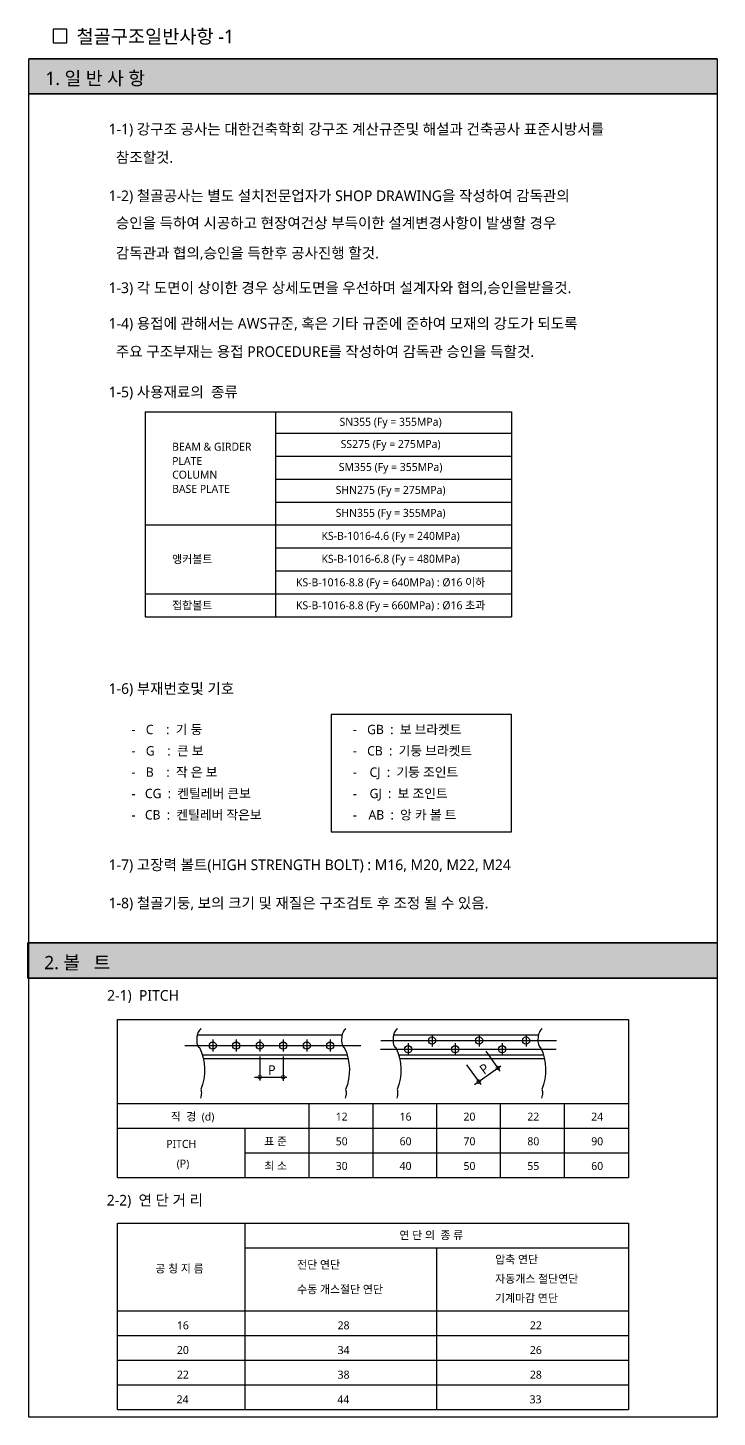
# Model space of a CAD drawing. Header units: millimetres. Extents: x 4573 to 501064, y -176100 to -4304.
# Drawn here: x 88714 to 111427, y -169460 to -123663 of the extents above; entities that cross this region are included whole.
import ezdxf
from ezdxf.enums import TextEntityAlignment as Align

# ---------------------------------------------------------------- set-up
doc = ezdxf.new("R2010")
doc.units = ezdxf.units.MM
doc.header["$LTSCALE"] = 800
doc.linetypes.add('CEN', pattern=[19, 15, -1, 2, -1])
for name, color, linetype in [('252', 252, 'Continuous'), ('CEN', 1, 'CEN'), ('DIM', 7, 'Continuous'), ('FRAM', 7, 'Continuous'), ('SL-TEXT', 2, 'Continuous'), ('TEX', 3, 'Continuous'), ('TEXT', 3, 'Continuous'), ('TIT', 2, 'Continuous'), ('WAL', 7, 'Continuous')]:
    doc.layers.add(name, color=color, linetype=linetype)
doc.styles.add('XR-SHEET-맑은고딕', font='malgun.ttf')

msp = doc.modelspace()

# ---------------------------------------------------------------- hatches: boundary and pattern name
at = {"layer": '252'}
for points in [[(88752.7, -124681.5), (88752.7, -125837.5), (88752.7, -125838.1), (111426.8, -125838.1), (111426.8, -124681.5)], [(88713.6, -153828), (111426.8, -153828), (111426.8, -154984.7), (88713.6, -154984.7)]]:
    msp.add_hatch(color=253, dxfattribs=at).paths.add_polyline_path(points)

# ---------------------------------------------------------------- linework, layer by layer
msp.add_lwpolyline([(88752.7, -124681.5), (111426.9, -124681.5), (111426.9, -125838.1), (88752.7, -125838.1), (88752.7, -125837.5)], dxfattribs=at)
msp.add_lwpolyline([(88713.6, -153828), (111426.8, -153828), (111426.8, -154984.7), (88713.6, -154984.7)], close=True, dxfattribs=at)
at = {"layer": 'CEN'}
for p, q in [((94806.1, -157011.4), (94806.1, -157409.2)), ((95580.2, -157011.4), (95580.2, -157409.2)), ((96354.3, -157011.4), (96354.3, -157409.2)), ((97128.4, -157011.4), (97128.4, -157409.2)), ((97902.5, -157011.4), (97902.5, -157409.2)), ((98676.6, -157011.4), (98676.6, -157409.2)), ((100345, -157046.9), (106135.6, -157046.9)), ((101403.1, -157047), (101868.3, -157047)), ((102032.9, -156845.1), (102032.9, -157242.9)), ((103581.1, -156845.1), (103581.1, -157242.9)), ((105129.3, -156845.1), (105129.3, -157242.9)), ((93892, -157213.3), (99681.2, -157213.3)), ((95353, -157213.3), (95818.1, -157213.3)), ((100332.7, -157331.5), (106121.9, -157331.5)), ((101246.7, -157129.6), (101246.7, -157527.4)), ((101793.7, -157331.5), (102258.8, -157331.5)), ((102795, -157129.6), (102795, -157527.4)), ((104343.2, -157129.6), (104343.2, -157527.4))]:
    msp.add_line(p, q, dxfattribs=at)
at = {"layer": 'DIM'}
for p, q in [((103800.1, -157395.8), (104270.9, -158051.8)), ((96354.3, -157570.4), (96354.3, -158365.2)), ((97128.4, -157570.4), (97128.4, -158377.8)), ((103171.2, -157847.3), (103634.7, -158492.9)), ((103430.6, -158498.1), (104296.3, -157876.6)), ((96185.5, -158250.3), (97251.2, -158250.3))]:
    msp.add_line(p, q, dxfattribs=at)
at = {"layer": 'FRAM', "linetype": 'Continuous'}
for p, q in [((88752.7, -125838.1), (111426.9, -125838.1)), ((111426.7, -153828), (88713.6, -153828)), ((88713.6, -154984.7), (111426.8, -154984.7))]:
    msp.add_line(p, q, dxfattribs=at)
at = {"layer": 'TEX'}
msp.add_line((111426.8, -124681.5), (88752.7, -124681.5), dxfattribs=at)
at = {"layer": 'TEX', "color": 7}
for p, q in [((92579.6, -136317.2), (92579.6, -143078)), ((92579.6, -136317.2), (104653.2, -136317.2)), ((96874, -136317.2), (96874, -143078)), ((104653.2, -136317.2), (104653.2, -143078)), ((96874, -137023.9), (104653.2, -137023.9)), ((96874, -137780.7), (104653.2, -137780.7)), ((96874, -138537.5), (104653.2, -138537.5)), ((96874, -139294.2), (104653.2, -139294.2)), ((92579.6, -140051), (104653.2, -140051)), ((96874, -140807.7), (104653.2, -140807.7)), ((96874, -141564.5), (104653.2, -141564.5)), ((92579.6, -142321.2), (104653.2, -142321.2)), ((92579.6, -143078), (104653.2, -143078)), ((98707.8, -146296), (98707.8, -150163.3)), ((104653.2, -146296), (98707.8, -146296)), ((104653.2, -150163.3), (104653.2, -146296)), ((98707.8, -150163.3), (104653.2, -150163.3)), ((91664.4, -161558), (91664.4, -156346.3)), ((91664.4, -156346.3), (108501.3, -156346.3)), ((108501.3, -156346.3), (108501.3, -161558)), ((91664.4, -159119.5), (108501.3, -159119.5)), ((97978.2, -161558), (97978.2, -159119.5)), ((100082.8, -159119.5), (100082.8, -161558)), ((102187.4, -161558), (102187.4, -159119.5)), ((104292.1, -161558), (104292.1, -159119.5)), ((106396.7, -161558), (106396.7, -159119.5)), ((91664.4, -159932.3), (108501.3, -159932.3)), ((95873.6, -161558), (95873.6, -159932.3)), ((95873.6, -160745.1), (108501.3, -160745.1)), ((91664.4, -161558), (108501.3, -161558)), ((91664.4, -169205.3), (91664.4, -163062.7)), ((91664.4, -163062.7), (108501.3, -163062.7)), ((95873.6, -169205.3), (95873.6, -163062.7)), ((108501.3, -163062.7), (108501.3, -169205.3)), ((95873.6, -163875.5), (108501.3, -163875.5)), ((102187.4, -169205.3), (102187.4, -163875.5)), ((91664.4, -165954), (108501.3, -165954)), ((91664.4, -166766.8), (108501.3, -166766.8)), ((91664.4, -167579.6), (108501.3, -167579.6)), ((91664.4, -168392.5), (108501.3, -168392.5)), ((91664.4, -169205.3), (108501.3, -169205.3))]:
    msp.add_line(p, q, dxfattribs=at)
at = {"layer": 'TEX'}
msp.add_lwpolyline([(88752.6, -124681.5), (111426.8, -124681.4), (111426.8, -169460.3), (88750, -169460.3), (88752.6, -124681.5)], dxfattribs=at)
at = {"layer": 'TEXT'}
for points in [[(94413.2, -156648, 0.0568597), (94328.9, -156765.6, 0.0856662), (94297.1, -156856.6, 0.0240855), (94280.7, -156994.4, 0.0400576), (94281.6, -157077.9, 0.0384179), (94297.6, -157172.5, 0.056845), (94320.3, -157233.4, 0.1948781), (94367.4, -157274.3, -0.2091154), (94410.6, -158663.7, -0.0735222), (94428.4, -158728.2, -0.059959), (94428.6, -158810, -0.0224736), (94421.1, -158856.4, -0.01156), (94400.3, -158945.4, -0.000933), (94399.9, -158946.9)], [(99185.9, -156648, 0.0568597), (99101.7, -156765.6, 0.0856662), (99069.8, -156856.6, 0.0240855), (99053.5, -156994.4, 0.0400576), (99054.3, -157077.9, 0.0384179), (99070.3, -157172.5, 0.056845), (99093, -157233.4, 0.1948781), (99140.2, -157274.3, -0.2091154), (99183.3, -158663.7, -0.0735222), (99201.1, -158728.2, -0.059959), (99201.4, -158810, -0.0224736), (99193.8, -158856.4, -0.01156), (99173, -158945.4, -0.000933), (99172.6, -158946.9)], [(100880.9, -156648, 0.0568597), (100796.6, -156765.6, 0.0856662), (100764.8, -156856.6, 0.0240855), (100748.4, -156994.4, 0.0400576), (100749.3, -157077.9, 0.0384179), (100765.2, -157172.5, 0.056845), (100788, -157233.4, 0.1948781), (100835.1, -157274.3, -0.2091154), (100878.3, -158663.7, -0.0735222), (100896.1, -158728.2, -0.059959), (100896.3, -158810, -0.0224736), (100888.8, -158856.4, -0.01156), (100868, -158945.4, -0.000933), (100867.6, -158946.9)], [(105653.6, -156648, 0.0568597), (105569.4, -156765.6, 0.0856662), (105537.5, -156856.6, 0.0240855), (105521.2, -156994.4, 0.0400576), (105522, -157077.9, 0.0384179), (105538, -157172.5, 0.056845), (105560.7, -157233.4, 0.1948781), (105607.9, -157274.3, -0.2091154), (105651, -158663.7, -0.0735222), (105668.8, -158728.2, -0.059959), (105669.1, -158810, -0.0224736), (105661.5, -158856.4, -0.01156), (105640.7, -158945.4, -0.000933), (105640.3, -158946.9)]]:
    msp.add_lwpolyline(points, format="xyb", dxfattribs=at)
at = {"layer": 'TIT'}
msp.add_lwpolyline([(89546.5, -124157), (89996.5, -124157), (89996.5, -123707.1), (89546.5, -123707.1)], close=True, dxfattribs=at)
at = {"layer": 'WAL'}
for p, q in [((94296.5, -156860.2), (99069.2, -156860.2)), ((100764.2, -156860.2), (105536.9, -156860.2)), ((100764.2, -156860.2), (105536.9, -156860.2)), ((94461.5, -157518.2), (99234.2, -157518.2)), ((100929.1, -157518.2), (105659, -157518.2)), ((100929.1, -157518.2), (105701.9, -157518.2)), ((94492.1, -157634.3), (99264.8, -157634.3)), ((100959.8, -157634.3), (105628.6, -157634.3)), ((100959.8, -157634.3), (105732.5, -157634.3))]:
    msp.add_line(p, q, dxfattribs=at)
at = {"layer": 'WAL', "const_width": 24.2}
for points in [[(104147.5, -157983.5, 1), (104245.7, -157912.9, 1)], [(96293.8, -158250.3, 1), (96414.8, -158250.3, 1)], [(97067.9, -158250.3, 1), (97188.9, -158250.3, 1)], [(103518.6, -158434.9, 1), (103616.9, -158364.3, 1)]]:
    msp.add_lwpolyline(points, format="xyb", close=True, dxfattribs=at)
at = {"layer": 'WAL'}
for centre in [(102032.9, -157047), (103581.1, -157047), (105129.3, -157047), (94806.1, -157213.3), (95580.2, -157213.3), (96354.3, -157213.3), (97128.4, -157213.3), (97902.5, -157213.3), (98676.6, -157213.3), (101246.7, -157331.5), (102795, -157331.5), (104343.2, -157331.5)]:
    msp.add_circle(centre, 119.7, dxfattribs=at)

# ---------------------------------------------------------------- texts
at = {"layer": 'SL-TEXT', "style": 'XR-SHEET-맑은고딕'}
for s, p in [('1. 일 반 사 항', (89294.2, -125548.7)), ('2. 볼   트', (89255.1, -154695.3))]:
    msp.add_text(s, height=439.57, dxfattribs=at).set_placement(p)
at = {"layer": 'TEXT', "color": 3, "style": 'XR-SHEET-맑은고딕'}
msp.add_text('철골구조일반사항 -1', height=449.939, dxfattribs=at).set_placement((90319.6, -124175.3))
at = {"layer": 'TEXT', "style": 'XR-SHEET-맑은고딕'}
for s, p in [('SN355 (Fy = 355MPa)', (100666.7, -136693)), ('SS275 (Fy = 275MPa)', (100666.7, -137424.8)), ('SM355 (Fy = 355MPa)', (100666.7, -138181.5)), ('SHN275 (Fy = 275MPa)', (100666.7, -138938.3)), ('SHN355 (Fy = 355MPa)', (100666.7, -139695.1)), ('KS-B-1016-4.6 (Fy = 240MPa)', (100666.7, -140451.8)), ('KS-B-1016-6.8 (Fy = 480MPa)', (100666.7, -141208.6)), ('KS-B-1016-8.8 (Fy = 640MPa) : Ø16 이하', (100666.7, -141965.3)), ('KS-B-1016-8.8 (Fy = 660MPa) : Ø16 초과', (100666.7, -142722.1))]:
    msp.add_text(s, height=263.74, dxfattribs=at).set_placement(p, align=Align.MIDDLE)
for s, height, p in [('BEAM & GIRDER ', 263.74, (93469.6, -137603.5)), ('PLATE', 263.74, (93469.6, -138073.6)), ('COLUMN', 263.74, (93469.6, -138524.4)), ('BASE PLATE', 263.74, (93469.6, -138993.3)), ('앵커볼트', 263.74, (93469.6, -141311)), ('접합볼트', 263.74, (93469.6, -142834.4)), ('-', 307.7, (92130.5, -146945.9)), ('C    :  기 둥 ', 307.697, (92601.2, -146945.9)), ('-', 307.7, (99421.8, -146945.9)), ('GB  :  보 브라켓트', 307.697, (99892.6, -146945.9)), ('G    :  큰 보', 307.697, (92601.2, -147649.2)), ('CB  :  기둥 브라켓트', 307.697, (99892.6, -147649.2)), ('-', 307.7, (92130.5, -147649.2)), ('-', 307.7, (99421.8, -147649.2)), ('-', 307.7, (92130.5, -148352.5)), ('B    :  작 은 보', 307.697, (92601.2, -148352.5)), ('-', 307.7, (99421.8, -148352.5)), ('CJ  :  기둥 조인트', 307.697, (99973.1, -148352.5)), ('CG  :  켄틸레버 큰보', 307.697, (92571.5, -149055.8)), ('GJ  :  보 조인트', 307.697, (99973.1, -149055.8)), ('-', 307.7, (92130.5, -149055.8)), ('-', 307.7, (99421.8, -149055.8)), ('-', 307.7, (92130.5, -149759.1)), ('CB  :  켄틸레버 작은보', 307.697, (92571.5, -149759.1)), ('-', 307.7, (99421.8, -149759.1)), ('AB  :  앙 카 볼 트', 307.697, (99938.6, -149759.1)), ('P', 319.3, (96625.7, -158176)), ('직  경  (d)', 263.74, (93423.7, -159684.4)), ('12', 263.74, (98858.8, -159684.4)), ('16', 263.74, (100963.4, -159684.4)), ('20', 263.74, (103068, -159684.4)), ('22', 263.74, (105172.6, -159684.4)), ('24', 263.74, (107277.2, -159684.4)), ('표 준', 263.74, (96502.7, -160497.3)), ('50', 263.74, (98858.8, -160497.3)), ('60', 263.74, (100963.4, -160497.3)), ('70', 263.74, (103068, -160497.3)), ('80', 263.74, (105172.6, -160497.3)), ('90', 263.74, (107277.2, -160497.3)), ('PITCH', 263.74, (93274.5, -160583.3)), ('(P)', 263.74, (93618.9, -161233.1)), ('최 소', 263.74, (96502.7, -161310.1)), ('30', 263.74, (98858.8, -161310.1)), ('40', 263.74, (100963.4, -161310.1)), ('50', 263.74, (103068, -161310.1)), ('55', 263.74, (105172.6, -161310.1)), ('60', 263.74, (107277.2, -161310.1)), ('연 단 의  종 류', 263.74, (100956.9, -163593.9)), ('공 칭 지 름', 263.74, (92915, -164694.1)), ('전단 연단', 263.74, (97587.3, -164564.6)), ('압축 연단', 263.74, (104112.7, -164392)), ('자동개스 절단연단', 263.74, (104112.7, -165029)), ('수동 개스절단 연단', 263.74, (97587.3, -165377.4)), ('기계마감 연단', 263.74, (104103.7, -165666)), ('16', 263.74, (93626.1, -166564.7)), ('28', 263.74, (98921.6, -166564.7)), ('22', 263.74, (105256.4, -166564.7)), ('20', 263.74, (93626.1, -167377.5)), ('34', 263.74, (98921.6, -167377.5)), ('26', 263.74, (105256.4, -167377.5)), ('22', 263.74, (93626.1, -168190.3)), ('38', 263.74, (98921.6, -168190.3)), ('28', 263.74, (105256.4, -168190.3)), ('24', 263.74, (93617.2, -169003.1)), ('44', 263.74, (98912.6, -169003.1)), ('33', 263.74, (105247.4, -169003.1))]:
    msp.add_text(s, height=height, dxfattribs=at).set_placement(p)
msp.add_text('P', height=319.3, rotation=35.67138, dxfattribs=at).set_placement((103744.9, -158180.9))
at = {"layer": 'TIT', "style": 'XR-SHEET-맑은고딕'}
for s, height, p in [('1-1) 강구조 공사는 대한건축학회 강구조 계산규준및 해설과 건축공사 표준시방서를 ', 351.653, (91376.8, -127178.9)), ('  참조할것.', 351.65, (91376.8, -128109.5)), ('1-2) 철골공사는 별도 설치전문업자가 SHOP DRAWING을 작성하여 감독관의', 351.653, (91376.8, -129378.1)), ('  승인을 득하여 시공하고 현장여건상 부득이한 설계변경사항이 발생할 경우', 351.653, (91376.8, -130270.7)), ('  감독관과 협의,승인을 득한후 공사진행 할것.', 351.653, (91376.8, -131262.3)), ('1-3) 각 도면이 상이한 경우 상세도면을 우선하며 설계자와 협의,승인을받을것.', 351.653, (91376.8, -132408.2)), ('1-4) 용접에 관해서는 AWS규준, 혹은 기타 규준에 준하여 모재의 강도가 되도록', 351.653, (91376.8, -133584.4)), ('  주요 구조부재는 용접 PROCEDURE를 작성하여 감독관 승인을 득할것.', 351.653, (91376.8, -134511.9)), ('1-5) 사용재료의  종류', 351.653, (91376.8, -135842.8)), ('1-6) 부재번호및 기호', 351.653, (91376.8, -145619.9)), ('1-7) 고장력 볼트(HIGH STRENGTH BOLT) : M16, M20, M22, M24', 351.653, (91376.8, -151428.6)), ('1-8) 철골기둥, 보의 크기 및 재질은 구조검토 후 조정 될 수 있음.', 351.653, (91376.8, -152688.4)), ('2-1)  PITCH ', 351.653, (91327.8, -155733.9)), ('2-2)  연 단 거 리', 351.653, (91314.6, -162483))]:
    msp.add_text(s, height=height, dxfattribs=at).set_placement(p)

doc.saveas('drawing.dxf')
